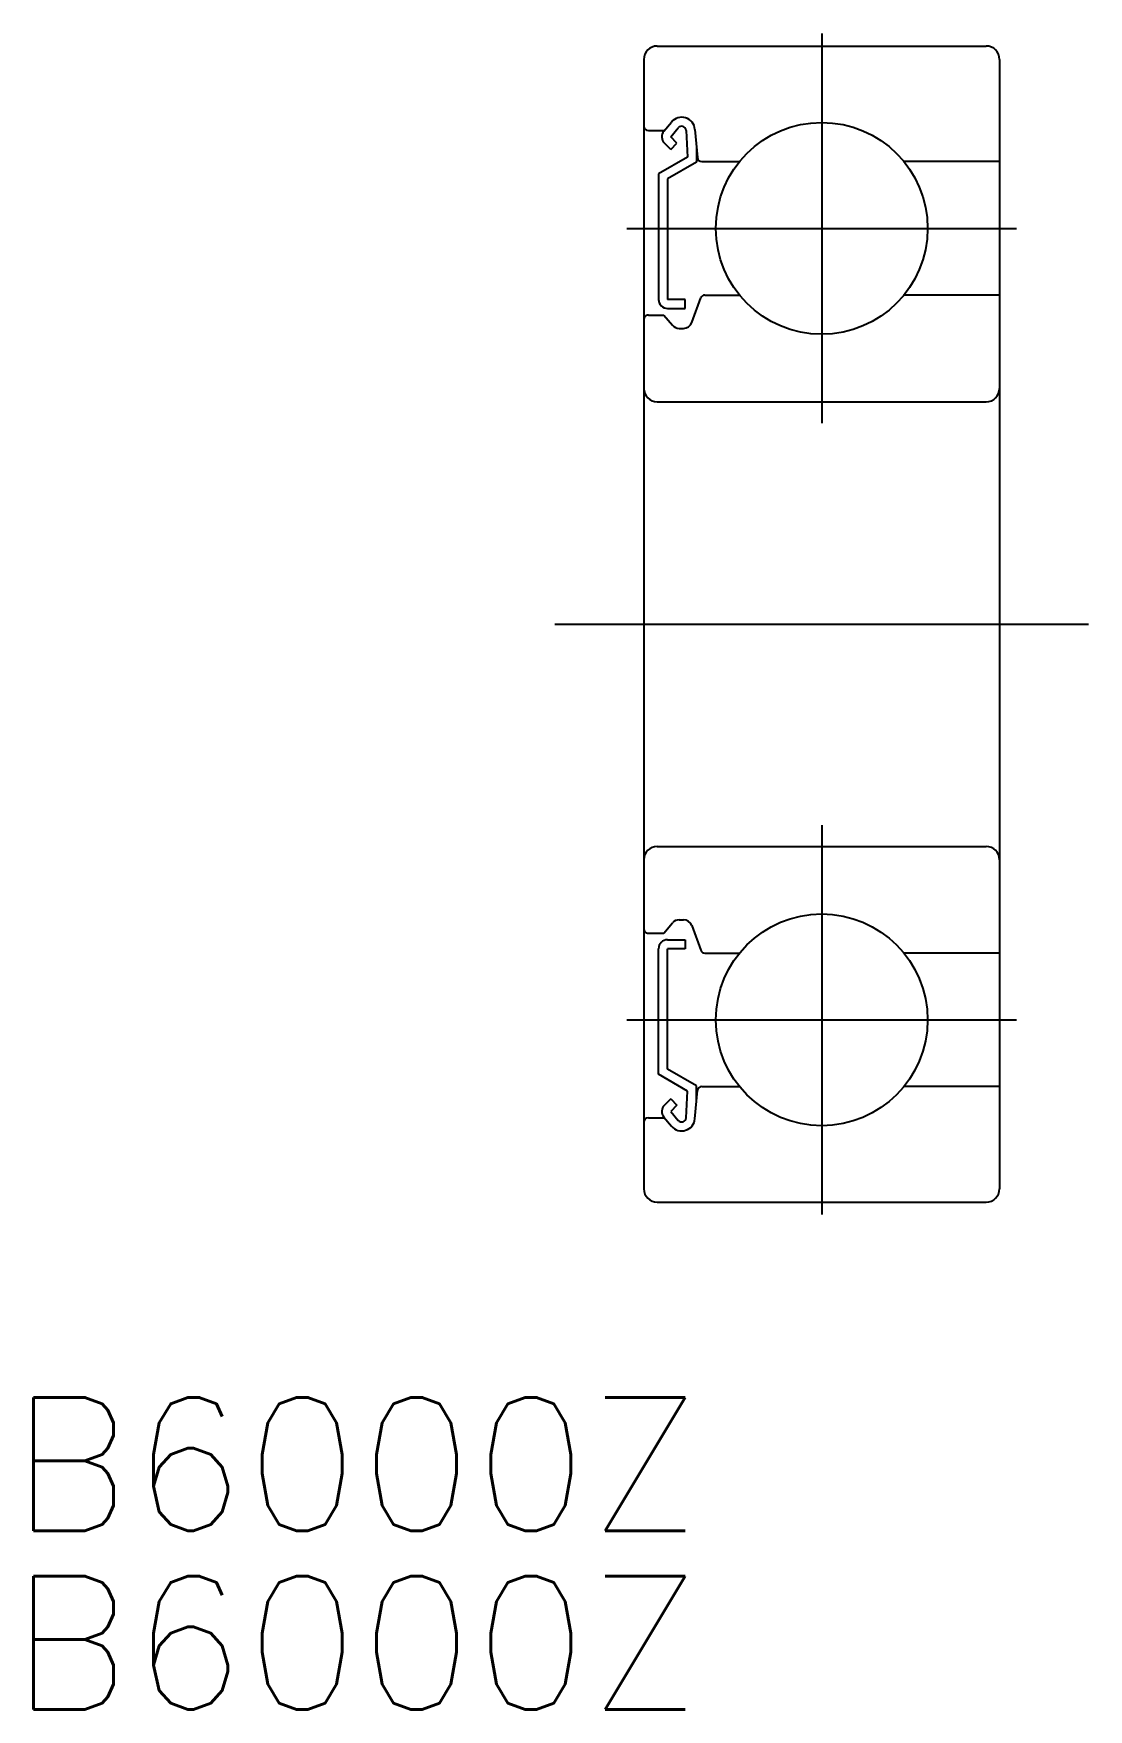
# Model space of a CAD drawing. Extents: x -17.7 to 6, y -24.4 to 13.3.
import ezdxf

# ---------------------------------------------------------------- set-up
doc = ezdxf.new("R2010")
doc.units = 0
doc.linetypes.add('CENTER', pattern=[50.8, 31.75, -6.35, 6.35, -6.35])
doc.layers.get('0').update_dxf_attribs({"linetype": 'CONTINUOUS'})
doc.layers.add('CENTER', color=1, linetype='CENTER')
doc.styles.get("Standard").update_dxf_attribs({"font": 'txt.shx', "height": 3, "bigfont": 'bigfont.shx'})

# ---------------------------------------------------------------- blocks, each defined once
blk = doc.blocks.new('*U2')
at = {"color": 7, "linetype": 'CONTINUOUS'}
blk.add_text('B6000Z', height=3, dxfattribs=at).set_placement((-18.244, -20.39))
blk = doc.blocks.new('*U3')
at = {"color": 7, "linetype": 'CONTINUOUS'}
blk.add_text('B6000Z', height=3, dxfattribs=at).set_placement((-18.244, -24.409))

msp = doc.modelspace()

# ---------------------------------------------------------------- linework, layer by layer
at = {"color": 7, "linetype": 'CONTINUOUS'}
for p, q in [((-3.7, 13), (3.7, 13)), ((-4, 12.7), (-4, -12.7)), ((4, 12.7), (4, -12.7)), ((-3.9, 11.1), (-3.54, 11.1)), ((-3.552, 11.086), (-3.381, 11.291)), ((-3.398, 10.958), (-3.228, 11.16)), ((-3.257, 10.817), (-3.398, 10.958)), ((-3.052, 11.101), (-3.019, 10.501)), ((-2.852, 11.124), (-2.797, 10.491)), ((-3.398, 10.675), (-3.54, 10.816)), ((-3.398, 10.675), (-3.257, 10.817)), ((-2.819, 10.746), (-2.819, 10.385)), ((-3.019, 10.501), (-3.669, 10.125)), ((-2.819, 10.385), (-3.469, 10.01)), ((-2.697, 10.4), (-1.849, 10.4)), ((4, 10.4), (1.849, 10.4)), ((-3.669, 10.125), (-3.669, 7.3)), ((-3.469, 10.01), (-3.469, 7.3)), ((-3.069, 7.3), (-3.469, 7.3)), ((-3.069, 7.1), (-3.069, 7.3)), ((-2.921, 6.782), (-2.72, 7.334)), ((-2.626, 7.4), (-1.849, 7.4)), ((4, 7.4), (1.849, 7.4)), ((-3.9, 6.95), (-3.55, 6.95)), ((-3.55, 6.95), (-3.358, 6.721)), ((-3.469, 7.1), (-3.069, 7.1)), ((-3.205, 6.65), (-3.109, 6.65)), ((-3.7, 5), (3.7, 5)), ((-3.7, -5), (3.7, -5)), ((-3.55, -6.95), (-3.358, -6.721)), ((-3.205, -6.65), (-3.109, -6.65)), ((-2.921, -6.782), (-2.72, -7.334)), ((-3.9, -6.95), (-3.55, -6.95)), ((-3.469, -7.1), (-3.069, -7.1)), ((-3.069, -7.1), (-3.069, -7.3)), ((-3.669, -10.125), (-3.669, -7.3)), ((-3.069, -7.3), (-3.469, -7.3)), ((-3.469, -10.01), (-3.469, -7.3)), ((-2.626, -7.4), (-1.849, -7.4)), ((4, -7.4), (1.849, -7.4)), ((-3.019, -10.501), (-3.669, -10.125)), ((-2.819, -10.385), (-3.469, -10.01)), ((-3.052, -11.101), (-3.019, -10.501)), ((-2.852, -11.124), (-2.797, -10.491)), ((-2.819, -10.746), (-2.819, -10.385)), ((-2.697, -10.4), (-1.849, -10.4)), ((4, -10.4), (1.849, -10.4)), ((-3.398, -10.675), (-3.54, -10.816)), ((-3.398, -10.675), (-3.257, -10.817)), ((-3.257, -10.817), (-3.398, -10.958)), ((-3.9, -11.1), (-3.54, -11.1)), ((-3.552, -11.086), (-3.381, -11.291)), ((-3.398, -10.958), (-3.228, -11.16)), ((-3.7, -13), (3.7, -13))]:
    msp.add_line(p, q, dxfattribs=at)
for centre in [(0, 8.9), (0, -8.9)]:
    msp.add_circle(centre, 2.381, dxfattribs=at)
for centre, radius, start, end in [((-3.7, 12.7), 0.3, 90, 180), ((3.7, 12.7), 0.3, 0, 90), ((-3.151, 11.098), 0.3, 4.9354, 140.137), ((-3.9, 11.2), 0.1, 180, 270), ((-3.398, 10.958), 0.2, 140.137, 225.002), ((-3.151, 11.096), 0.1, 3.1017, 139.9503), ((-2.697, 10.5), 0.1, 184.9354, 270), ((-3.469, 7.3), 0.2, 180, 270), ((-2.626, 7.3), 0.1, 90, 159.9916), ((-3.9, 6.85), 0.1, 90, 180.8103), ((-3.205, 6.85), 0.2, 219.9762, 270), ((-3.109, 6.85), 0.2, 270, 339.9916), ((-3.7, 5.3), 0.3, 180, 270), ((3.7, 5.3), 0.3, 270, 0), ((-3.7, -5.3), 0.3, 90, 180), ((3.7, -5.3), 0.3, 0, 90), ((-3.205, -6.85), 0.2, 90, 140.0238), ((-3.109, -6.85), 0.2, 20.0084, 90), ((-3.9, -6.85), 0.1, 179.1897, 270), ((-3.469, -7.3), 0.2, 90, 180), ((-2.626, -7.3), 0.1, 200.0084, 270), ((-2.697, -10.5), 0.1, 90, 175.0646), ((-3.398, -10.958), 0.2, 134.998, 219.863), ((-3.9, -11.2), 0.1, 90, 180), ((-3.151, -11.098), 0.3, 219.863, 355.0646), ((-3.151, -11.096), 0.1, 220.0497, 356.8983), ((-3.7, -12.7), 0.3, 180, 270), ((3.7, -12.7), 0.3, 270, 0)]:
    msp.add_arc(centre, radius, start, end, dxfattribs=at)
at = {"layer": 'CENTER', "color": 1, "linetype": 'CENTER'}
for p, q in [((0, 13.281), (0, 4.519)), ((-4.381, 8.9), (4.381, 8.9)), ((-6, 0), (6, 0)), ((0, -4.519), (0, -13.281)), ((-4.381, -8.9), (4.381, -8.9))]:
    msp.add_line(p, q, dxfattribs=at)

# ---------------------------------------------------------------- block references
at = {"color": 7, "linetype": 'CONTINUOUS'}
for name in ['*U2', '*U3']:
    msp.add_blockref(name, (0, 0), dxfattribs=at)

doc.saveas('drawing.dxf')
